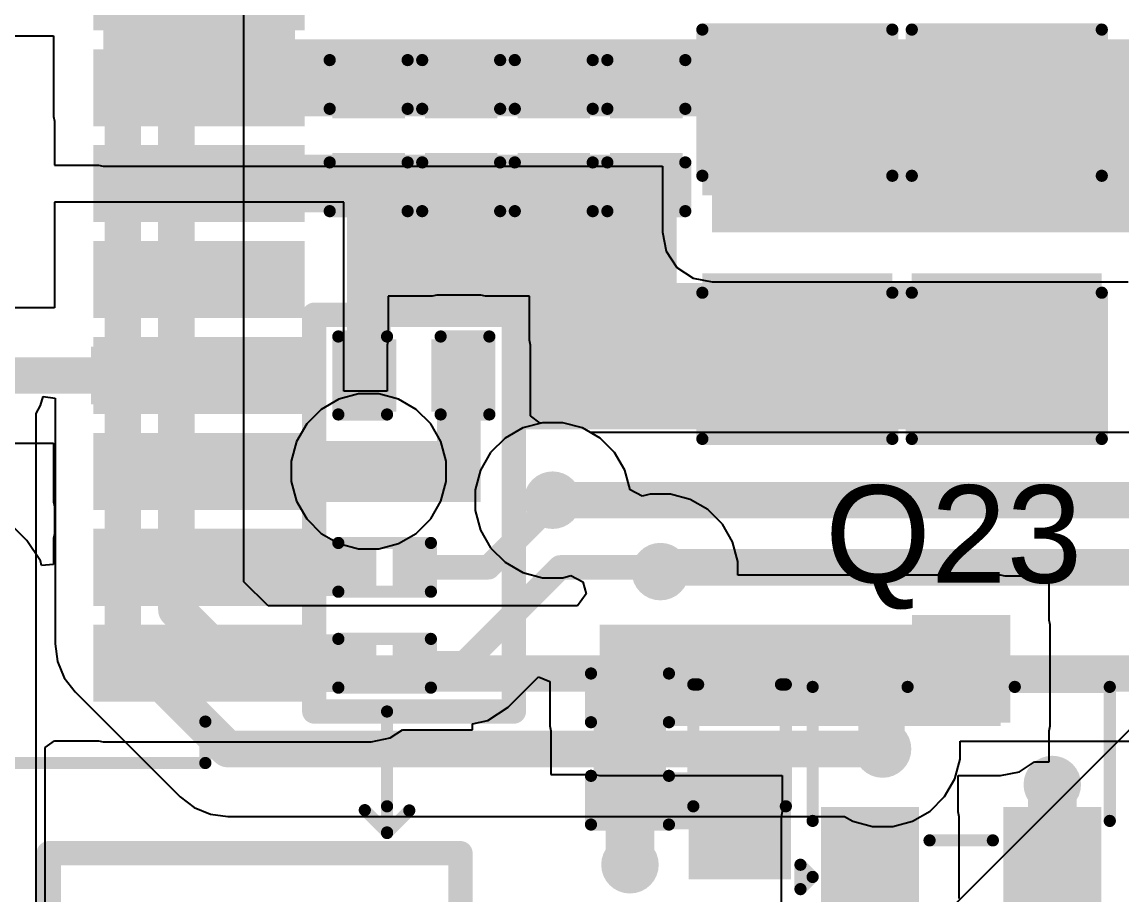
# Model space of a CAD drawing. Header units: millimetres. Extents: x 0 to 214, y 0 to 214.
# Drawn here: x 2.816 to 3.2676, y 3.3199 to 3.6781 of the extents above; entities that cross this region are included whole.
import ezdxf

# ---------------------------------------------------------------- set-up
doc = ezdxf.new("R2010")
doc.units = ezdxf.units.MM
doc.header["$MEASUREMENT"] = 0
for name, color, linetype in [('BottomLayer', 5, 'Continuous'), ('BottomSolder', 6, 'Continuous'), ('TopLayer', 1, 'Continuous'), ('TopOverlay', 2, 'Continuous'), ('TopPaste', 8, 'Continuous'), ('TopSolder', 216, 'Continuous'), ('ViaHoleLayer', 16, 'Continuous')]:
    doc.layers.add(name, color=color, linetype=linetype)
doc.styles.add('Arial', font='', dxfattribs={"height": 0.2})
doc.styles.get('Arial').set_extended_font_data('Arial')

# ---------------------------------------------------------------- blocks, each defined once
blk = doc.blocks.new('C___1206_22')
at = {"layer": 'TopLayer'}
for points in [[(-0.08, 0.035), (-0.02, 0.035), (-0.02, -0.035), (-0.08, -0.035)], [(0.02, 0.035), (0.08, 0.035), (0.08, -0.035), (0.02, -0.035)]]:
    blk.add_hatch(color=1, dxfattribs=at).paths.add_polyline_path(points)
at = {"layer": 'TopPaste'}
for points in [[(-0.08, 0.035), (-0.02, 0.035), (-0.02, -0.035), (-0.08, -0.035)], [(0.02, 0.035), (0.08, 0.035), (0.08, -0.035), (0.02, -0.035)]]:
    blk.add_hatch(color=8, dxfattribs=at).paths.add_polyline_path(points)
at = {"layer": 'TopSolder'}
for points in [[(-0.084, 0.039), (-0.016, 0.039), (-0.016, -0.039), (-0.084, -0.039)], [(0.016, 0.039), (0.084, 0.039), (0.084, -0.039), (0.016, -0.039)]]:
    blk.add_hatch(color=216, dxfattribs=at).paths.add_polyline_path(points)
at = {"layer": 'TopOverlay', "const_width": 0.005}
for points in [[(-0.084, 0.039), (-0.084, -0.039)], [(-0.084, 0.039), (-0.024, 0.039)], [(0.024, 0.039), (0.084, 0.039)], [(0.084, 0.039), (0.084, -0.039)], [(-0.084, -0.039), (-0.024, -0.039)], [(0.024, -0.039), (0.084, -0.039)]]:
    blk.add_lwpolyline(points, dxfattribs=at)
at = {"layer": 'TopOverlay', "const_width": 0.0025}
for points in [[(-0.08525, 0.039, 1), (-0.08275, 0.039, 1)], [(-0.08525, 0.039, 1), (-0.08275, 0.039, 1)], [(-0.02525, 0.039, 1), (-0.02275, 0.039, 1)], [(0.02275, 0.039, 1), (0.02525, 0.039, 1)], [(0.08275, 0.039, 1), (0.08525, 0.039, 1)], [(0.08275, 0.039, 1), (0.08525, 0.039, 1)], [(-0.08525, -0.039, 1), (-0.08275, -0.039, 1)], [(-0.08525, -0.039, 1), (-0.08275, -0.039, 1)], [(-0.02525, -0.039, 1), (-0.02275, -0.039, 1)], [(0.02275, -0.039, 1), (0.02525, -0.039, 1)], [(0.08275, -0.039, 1), (0.08525, -0.039, 1)], [(0.08275, -0.039, 1), (0.08525, -0.039, 1)]]:
    blk.add_lwpolyline(points, format="xyb", close=True, dxfattribs=at)
blk = doc.blocks.new('C___1206_23')
at = {"layer": 'TopLayer'}
for points in [[(-0.08, 0.035), (-0.02, 0.035), (-0.02, -0.035), (-0.08, -0.035)], [(0.02, 0.035), (0.08, 0.035), (0.08, -0.035), (0.02, -0.035)]]:
    blk.add_hatch(color=1, dxfattribs=at).paths.add_polyline_path(points)
at = {"layer": 'TopPaste'}
for points in [[(-0.08, 0.035), (-0.02, 0.035), (-0.02, -0.035), (-0.08, -0.035)], [(0.02, 0.035), (0.08, 0.035), (0.08, -0.035), (0.02, -0.035)]]:
    blk.add_hatch(color=8, dxfattribs=at).paths.add_polyline_path(points)
at = {"layer": 'TopSolder'}
for points in [[(-0.084, 0.039), (-0.016, 0.039), (-0.016, -0.039), (-0.084, -0.039)], [(0.016, 0.039), (0.084, 0.039), (0.084, -0.039), (0.016, -0.039)]]:
    blk.add_hatch(color=216, dxfattribs=at).paths.add_polyline_path(points)
at = {"layer": 'TopOverlay', "const_width": 0.005}
for points in [[(-0.084, 0.039), (-0.084, -0.039)], [(-0.084, 0.039), (-0.024, 0.039)], [(0.024, 0.039), (0.084, 0.039)], [(0.084, 0.039), (0.084, -0.039)], [(-0.084, -0.039), (-0.024, -0.039)], [(0.024, -0.039), (0.084, -0.039)]]:
    blk.add_lwpolyline(points, dxfattribs=at)
at = {"layer": 'TopOverlay', "const_width": 0.0025}
for points in [[(-0.08525, 0.039, 1), (-0.08275, 0.039, 1)], [(-0.08525, 0.039, 1), (-0.08275, 0.039, 1)], [(-0.02525, 0.039, 1), (-0.02275, 0.039, 1)], [(0.02275, 0.039, 1), (0.02525, 0.039, 1)], [(0.08275, 0.039, 1), (0.08525, 0.039, 1)], [(0.08275, 0.039, 1), (0.08525, 0.039, 1)], [(-0.08525, -0.039, 1), (-0.08275, -0.039, 1)], [(-0.08525, -0.039, 1), (-0.08275, -0.039, 1)], [(-0.02525, -0.039, 1), (-0.02275, -0.039, 1)], [(0.02275, -0.039, 1), (0.02525, -0.039, 1)], [(0.08275, -0.039, 1), (0.08525, -0.039, 1)], [(0.08275, -0.039, 1), (0.08525, -0.039, 1)]]:
    blk.add_lwpolyline(points, format="xyb", close=True, dxfattribs=at)
blk = doc.blocks.new('A7672E__FASE__32')
at = {"layer": 'TopLayer'}
for points in [[(0.20866, 0.43307), (0.18504, 0.43307), (0.18504, 0.51181), (0.20866, 0.51181)], [(0.24803, 0.43307), (0.22441, 0.43307), (0.22441, 0.51181), (0.24803, 0.51181)], [(0.2874, 0.43307), (0.26378, 0.43307), (0.26378, 0.51181), (0.2874, 0.51181)], [(0.32677, 0.43307), (0.30315, 0.43307), (0.30315, 0.51181), (0.32677, 0.51181)], [(0.36614, 0.43307), (0.34252, 0.43307), (0.34252, 0.51181), (0.36614, 0.51181)], [(0.40551, 0.43307), (0.38189, 0.43307), (0.38189, 0.51181), (0.40551, 0.51181)], [(0.44488, 0.43307), (0.42126, 0.43307), (0.42126, 0.51181), (0.44488, 0.51181)]]:
    blk.add_hatch(color=1, dxfattribs=at).paths.add_polyline_path(points)
at = {"layer": 'TopPaste'}
for points in [[(0.20866, 0.43307), (0.18504, 0.43307), (0.18504, 0.51181), (0.20866, 0.51181)], [(0.24803, 0.43307), (0.22441, 0.43307), (0.22441, 0.51181), (0.24803, 0.51181)], [(0.2874, 0.43307), (0.26378, 0.43307), (0.26378, 0.51181), (0.2874, 0.51181)], [(0.32677, 0.43307), (0.30315, 0.43307), (0.30315, 0.51181), (0.32677, 0.51181)], [(0.36614, 0.43307), (0.34252, 0.43307), (0.34252, 0.51181), (0.36614, 0.51181)], [(0.40551, 0.43307), (0.38189, 0.43307), (0.38189, 0.51181), (0.40551, 0.51181)], [(0.44488, 0.43307), (0.42126, 0.43307), (0.42126, 0.51181), (0.44488, 0.51181)]]:
    blk.add_hatch(color=8, dxfattribs=at).paths.add_polyline_path(points)
at = {"layer": 'TopSolder'}
for points in [[(0.17329, 0.42907), (0.14167, 0.42907), (0.14167, 0.51581), (0.17329, 0.51581)], [(0.21266, 0.42907), (0.18104, 0.42907), (0.18104, 0.51581), (0.21266, 0.51581)], [(0.25203, 0.42907), (0.22041, 0.42907), (0.22041, 0.51581), (0.25203, 0.51581)], [(0.2914, 0.42907), (0.25978, 0.42907), (0.25978, 0.51581), (0.2914, 0.51581)], [(0.33077, 0.42907), (0.29915, 0.42907), (0.29915, 0.51581), (0.33077, 0.51581)], [(0.37014, 0.42907), (0.33852, 0.42907), (0.33852, 0.51581), (0.37014, 0.51581)], [(0.40951, 0.42907), (0.37789, 0.42907), (0.37789, 0.51581), (0.40951, 0.51581)], [(0.44888, 0.42907), (0.41726, 0.42907), (0.41726, 0.51581), (0.44888, 0.51581)]]:
    blk.add_hatch(color=216, dxfattribs=at).paths.add_polyline_path(points)
at = {"layer": 'TopOverlay', "const_width": 0.005}
for points in [[(0.474, 0.475), (0.457, 0.475)], [(0.474, 0.337), (0.474, 0.475)]]:
    blk.add_lwpolyline(points, dxfattribs=at)
at = {"layer": 'TopOverlay', "const_width": 0.0025}
for points in [[(0.45575, 0.475, 1), (0.45825, 0.475, 1)], [(0.47275, 0.475, 1), (0.47525, 0.475, 1)], [(0.47275, 0.475, 1), (0.47525, 0.475, 1)]]:
    blk.add_lwpolyline(points, format="xyb", close=True, dxfattribs=at)
blk = doc.blocks.new('SOT_23_44')
at = {"layer": 'TopLayer'}
for points in [[(-0.01614, 0.05748), (0.01614, 0.05748), (0.01614, 0.02126), (-0.01614, 0.02126)], [(-0.05354, -0.02126), (-0.02126, -0.02126), (-0.02126, -0.05748), (-0.05354, -0.05748)], [(0.02126, -0.02126), (0.05354, -0.02126), (0.05354, -0.05748), (0.02126, -0.05748)]]:
    blk.add_hatch(color=1, dxfattribs=at).paths.add_polyline_path(points)
at = {"layer": 'TopPaste'}
for points in [[(-0.01614, 0.05748), (0.01614, 0.05748), (0.01614, 0.02126), (-0.01614, 0.02126)], [(-0.05354, -0.02126), (-0.02126, -0.02126), (-0.02126, -0.05748), (-0.05354, -0.05748)], [(0.02126, -0.02126), (0.05354, -0.02126), (0.05354, -0.05748), (0.02126, -0.05748)]]:
    blk.add_hatch(color=8, dxfattribs=at).paths.add_polyline_path(points)
at = {"layer": 'TopSolder'}
for points in [[(-0.02014, 0.06148), (0.02014, 0.06148), (0.02014, 0.01726), (-0.02014, 0.01726)], [(-0.05754, -0.01726), (-0.01726, -0.01726), (-0.01726, -0.06148), (-0.05754, -0.06148)], [(0.01726, -0.01726), (0.05754, -0.01726), (0.05754, -0.06148), (0.01726, -0.06148)]]:
    blk.add_hatch(color=216, dxfattribs=at).paths.add_polyline_path(points)
at = {"layer": 'TopOverlay', "const_width": 0.005}
for points in [[(-0.061, -0.023), (-0.061, 0.032)], [(-0.061, 0.032), (-0.022, 0.032)], [(0.022, 0.032), (0.061, 0.032)], [(0.061, -0.023), (0.061, 0.032)], [(-0.013, -0.031), (0.013, -0.031)], [(-0.066, -0.041), (-0.061, -0.046)], [(-0.066, -0.051), (-0.066, -0.041)], [(-0.066, -0.051), (-0.061, -0.046)]]:
    blk.add_lwpolyline(points, dxfattribs=at)
at = {"layer": 'TopOverlay', "const_width": 0.0025}
for points in [[(-0.06225, 0.032, 1), (-0.05975, 0.032, 1)], [(-0.06225, 0.032, 1), (-0.05975, 0.032, 1)], [(-0.02325, 0.032, 1), (-0.02075, 0.032, 1)], [(0.02075, 0.032, 1), (0.02325, 0.032, 1)], [(0.05975, 0.032, 1), (0.06225, 0.032, 1)], [(0.05975, 0.032, 1), (0.06225, 0.032, 1)], [(-0.06225, -0.023, 1), (-0.05975, -0.023, 1)], [(0.05975, -0.023, 1), (0.06225, -0.023, 1)], [(-0.01425, -0.031, 1), (-0.01175, -0.031, 1)], [(0.01175, -0.031, 1), (0.01425, -0.031, 1)], [(-0.06725, -0.041, 1), (-0.06475, -0.041, 1)], [(-0.06725, -0.041, 1), (-0.06475, -0.041, 1)], [(-0.06225, -0.046, 1), (-0.05975, -0.046, 1)], [(-0.06225, -0.046, 1), (-0.05975, -0.046, 1)], [(-0.06725, -0.051, 1), (-0.06475, -0.051, 1)], [(-0.06725, -0.051, 1), (-0.06475, -0.051, 1)]]:
    blk.add_lwpolyline(points, format="xyb", close=True, dxfattribs=at)
blk = doc.blocks.new('C___0402_62')
at = {"layer": 'TopLayer'}
for points in [[(-0.0275, -0.0125), (-0.0275, 0.0125), (-0.0095, 0.0125), (-0.0095, -0.0125)], [(0.0095, -0.0125), (0.0095, 0.0125), (0.0275, 0.0125), (0.0275, -0.0125)]]:
    blk.add_hatch(color=1, dxfattribs=at).paths.add_polyline_path(points)
at = {"layer": 'TopPaste'}
for points in [[(-0.0275, -0.0125), (-0.0275, 0.0125), (-0.0095, 0.0125), (-0.0095, -0.0125)], [(0.0095, -0.0125), (0.0095, 0.0125), (0.0275, 0.0125), (0.0275, -0.0125)]]:
    blk.add_hatch(color=8, dxfattribs=at).paths.add_polyline_path(points)
at = {"layer": 'TopSolder'}
for points in [[(-0.02986, -0.01486), (-0.02986, 0.01486), (-0.00714, 0.01486), (-0.00714, -0.01486)], [(0.00714, -0.01486), (0.00714, 0.01486), (0.02986, 0.01486), (0.02986, -0.01486)]]:
    blk.add_hatch(color=216, dxfattribs=at).paths.add_polyline_path(points)
at = {"layer": 'TopOverlay', "const_width": 0.005}
for points in [[(-0.031, 0.016), (-0.031, -0.016)], [(-0.031, 0.016), (-0.011, 0.016)], [(0.011, 0.016), (0.031, 0.016)], [(0.031, 0.016), (0.031, -0.016)], [(-0.031, -0.016), (-0.011, -0.016)], [(0.011, -0.016), (0.031, -0.016)]]:
    blk.add_lwpolyline(points, dxfattribs=at)
at = {"layer": 'TopOverlay', "const_width": 0.0025}
for points in [[(-0.03225, 0.016, 1), (-0.02975, 0.016, 1)], [(-0.03225, 0.016, 1), (-0.02975, 0.016, 1)], [(-0.01225, 0.016, 1), (-0.00975, 0.016, 1)], [(0.00975, 0.016, 1), (0.01225, 0.016, 1)], [(0.02975, 0.016, 1), (0.03225, 0.016, 1)], [(0.02975, 0.016, 1), (0.03225, 0.016, 1)], [(-0.03225, -0.016, 1), (-0.02975, -0.016, 1)], [(-0.03225, -0.016, 1), (-0.02975, -0.016, 1)], [(-0.01225, -0.016, 1), (-0.00975, -0.016, 1)], [(0.00975, -0.016, 1), (0.01225, -0.016, 1)], [(0.02975, -0.016, 1), (0.03225, -0.016, 1)], [(0.02975, -0.016, 1), (0.03225, -0.016, 1)]]:
    blk.add_lwpolyline(points, format="xyb", close=True, dxfattribs=at)
blk = doc.blocks.new('C___0402_63')
at = {"layer": 'TopLayer'}
for points in [[(-0.0275, -0.0125), (-0.0275, 0.0125), (-0.0095, 0.0125), (-0.0095, -0.0125)], [(0.0095, -0.0125), (0.0095, 0.0125), (0.0275, 0.0125), (0.0275, -0.0125)]]:
    blk.add_hatch(color=1, dxfattribs=at).paths.add_polyline_path(points)
at = {"layer": 'TopPaste'}
for points in [[(-0.0275, -0.0125), (-0.0275, 0.0125), (-0.0095, 0.0125), (-0.0095, -0.0125)], [(0.0095, -0.0125), (0.0095, 0.0125), (0.0275, 0.0125), (0.0275, -0.0125)]]:
    blk.add_hatch(color=8, dxfattribs=at).paths.add_polyline_path(points)
at = {"layer": 'TopSolder'}
for points in [[(-0.02986, -0.01486), (-0.02986, 0.01486), (-0.00714, 0.01486), (-0.00714, -0.01486)], [(0.00714, -0.01486), (0.00714, 0.01486), (0.02986, 0.01486), (0.02986, -0.01486)]]:
    blk.add_hatch(color=216, dxfattribs=at).paths.add_polyline_path(points)
at = {"layer": 'TopOverlay', "const_width": 0.005}
for points in [[(-0.031, 0.016), (-0.031, -0.016)], [(-0.031, 0.016), (-0.011, 0.016)], [(0.011, 0.016), (0.031, 0.016)], [(0.031, 0.016), (0.031, -0.016)], [(-0.031, -0.016), (-0.011, -0.016)], [(0.011, -0.016), (0.031, -0.016)]]:
    blk.add_lwpolyline(points, dxfattribs=at)
at = {"layer": 'TopOverlay', "const_width": 0.0025}
for points in [[(-0.03225, 0.016, 1), (-0.02975, 0.016, 1)], [(-0.03225, 0.016, 1), (-0.02975, 0.016, 1)], [(-0.01225, 0.016, 1), (-0.00975, 0.016, 1)], [(0.00975, 0.016, 1), (0.01225, 0.016, 1)], [(0.02975, 0.016, 1), (0.03225, 0.016, 1)], [(0.02975, 0.016, 1), (0.03225, 0.016, 1)], [(-0.03225, -0.016, 1), (-0.02975, -0.016, 1)], [(-0.03225, -0.016, 1), (-0.02975, -0.016, 1)], [(-0.01225, -0.016, 1), (-0.00975, -0.016, 1)], [(0.00975, -0.016, 1), (0.01225, -0.016, 1)], [(0.02975, -0.016, 1), (0.03225, -0.016, 1)], [(0.02975, -0.016, 1), (0.03225, -0.016, 1)]]:
    blk.add_lwpolyline(points, format="xyb", close=True, dxfattribs=at)
blk = doc.blocks.new('C___0402_64')
at = {"layer": 'TopLayer'}
for points in [[(-0.0275, -0.0125), (-0.0275, 0.0125), (-0.0095, 0.0125), (-0.0095, -0.0125)], [(0.0095, -0.0125), (0.0095, 0.0125), (0.0275, 0.0125), (0.0275, -0.0125)]]:
    blk.add_hatch(color=1, dxfattribs=at).paths.add_polyline_path(points)
at = {"layer": 'TopPaste'}
for points in [[(-0.0275, -0.0125), (-0.0275, 0.0125), (-0.0095, 0.0125), (-0.0095, -0.0125)], [(0.0095, -0.0125), (0.0095, 0.0125), (0.0275, 0.0125), (0.0275, -0.0125)]]:
    blk.add_hatch(color=8, dxfattribs=at).paths.add_polyline_path(points)
at = {"layer": 'TopSolder'}
for points in [[(-0.02986, -0.01486), (-0.02986, 0.01486), (-0.00714, 0.01486), (-0.00714, -0.01486)], [(0.00714, -0.01486), (0.00714, 0.01486), (0.02986, 0.01486), (0.02986, -0.01486)]]:
    blk.add_hatch(color=216, dxfattribs=at).paths.add_polyline_path(points)
at = {"layer": 'TopOverlay', "const_width": 0.005}
for points in [[(-0.031, 0.016), (-0.031, -0.016)], [(-0.031, 0.016), (-0.011, 0.016)], [(0.011, 0.016), (0.031, 0.016)], [(0.031, 0.016), (0.031, -0.016)], [(-0.031, -0.016), (-0.011, -0.016)], [(0.011, -0.016), (0.031, -0.016)]]:
    blk.add_lwpolyline(points, dxfattribs=at)
at = {"layer": 'TopOverlay', "const_width": 0.0025}
for points in [[(-0.03225, 0.016, 1), (-0.02975, 0.016, 1)], [(-0.03225, 0.016, 1), (-0.02975, 0.016, 1)], [(-0.01225, 0.016, 1), (-0.00975, 0.016, 1)], [(0.00975, 0.016, 1), (0.01225, 0.016, 1)], [(0.02975, 0.016, 1), (0.03225, 0.016, 1)], [(0.02975, 0.016, 1), (0.03225, 0.016, 1)], [(-0.03225, -0.016, 1), (-0.02975, -0.016, 1)], [(-0.03225, -0.016, 1), (-0.02975, -0.016, 1)], [(-0.01225, -0.016, 1), (-0.00975, -0.016, 1)], [(0.00975, -0.016, 1), (0.01225, -0.016, 1)], [(0.02975, -0.016, 1), (0.03225, -0.016, 1)], [(0.02975, -0.016, 1), (0.03225, -0.016, 1)]]:
    blk.add_lwpolyline(points, format="xyb", close=True, dxfattribs=at)
blk = doc.blocks.new('R___0201_136')
at = {"layer": 'TopLayer'}
for points in [[(-0.01614, 0.00728), (-0.00551, 0.00728), (-0.00551, -0.00728), (-0.01614, -0.00728)], [(0.00551, 0.00728), (0.01614, 0.00728), (0.01614, -0.00728), (0.00551, -0.00728)]]:
    blk.add_hatch(color=1, dxfattribs=at).paths.add_polyline_path(points)
at = {"layer": 'TopPaste'}
for points in [[(-0.01614, 0.00728), (-0.00551, 0.00728), (-0.00551, -0.00728), (-0.01614, -0.00728)], [(0.00551, 0.00728), (0.01614, 0.00728), (0.01614, -0.00728), (0.00551, -0.00728)]]:
    blk.add_hatch(color=8, dxfattribs=at).paths.add_polyline_path(points)
at = {"layer": 'TopSolder'}
for points in [[(-0.01831, 0.00945), (-0.00335, 0.00945), (-0.00335, -0.00945), (-0.01831, -0.00945)], [(0.00335, 0.00945), (0.01831, 0.00945), (0.01831, -0.00945), (0.00335, -0.00945)]]:
    blk.add_hatch(color=216, dxfattribs=at).paths.add_polyline_path(points)
at = {"layer": 'TopOverlay', "const_width": 0.005}
for points in [[(-0.019, 0.01), (0.019, 0.01)], [(-0.019, -0.01), (-0.019, 0.01)], [(0.019, -0.01), (0.019, 0.01)], [(-0.019, -0.01), (0.019, -0.01)]]:
    blk.add_lwpolyline(points, dxfattribs=at)
at = {"layer": 'TopOverlay', "const_width": 0.0025}
for points in [[(-0.02025, 0.01, 1), (-0.01775, 0.01, 1)], [(-0.02025, 0.01, 1), (-0.01775, 0.01, 1)], [(0.01775, 0.01, 1), (0.02025, 0.01, 1)], [(0.01775, 0.01, 1), (0.02025, 0.01, 1)], [(-0.02025, -0.01, 1), (-0.01775, -0.01, 1)], [(-0.02025, -0.01, 1), (-0.01775, -0.01, 1)], [(0.01775, -0.01, 1), (0.02025, -0.01, 1)], [(0.01775, -0.01, 1), (0.02025, -0.01, 1)]]:
    blk.add_lwpolyline(points, format="xyb", close=True, dxfattribs=at)
blk = doc.blocks.new('R___0201_140')
at = {"layer": 'TopLayer'}
for points in [[(-0.01614, 0.00728), (-0.00551, 0.00728), (-0.00551, -0.00728), (-0.01614, -0.00728)], [(0.00551, 0.00728), (0.01614, 0.00728), (0.01614, -0.00728), (0.00551, -0.00728)]]:
    blk.add_hatch(color=1, dxfattribs=at).paths.add_polyline_path(points)
at = {"layer": 'TopPaste'}
for points in [[(-0.01614, 0.00728), (-0.00551, 0.00728), (-0.00551, -0.00728), (-0.01614, -0.00728)], [(0.00551, 0.00728), (0.01614, 0.00728), (0.01614, -0.00728), (0.00551, -0.00728)]]:
    blk.add_hatch(color=8, dxfattribs=at).paths.add_polyline_path(points)
at = {"layer": 'TopSolder'}
for points in [[(-0.01831, 0.00945), (-0.00335, 0.00945), (-0.00335, -0.00945), (-0.01831, -0.00945)], [(0.00335, 0.00945), (0.01831, 0.00945), (0.01831, -0.00945), (0.00335, -0.00945)]]:
    blk.add_hatch(color=216, dxfattribs=at).paths.add_polyline_path(points)
at = {"layer": 'TopOverlay', "const_width": 0.005}
for points in [[(-0.019, 0.01), (0.019, 0.01)], [(-0.019, -0.01), (-0.019, 0.01)], [(0.019, -0.01), (0.019, 0.01)], [(-0.019, -0.01), (0.019, -0.01)]]:
    blk.add_lwpolyline(points, dxfattribs=at)
at = {"layer": 'TopOverlay', "const_width": 0.0025}
for points in [[(-0.02025, 0.01, 1), (-0.01775, 0.01, 1)], [(-0.02025, 0.01, 1), (-0.01775, 0.01, 1)], [(0.01775, 0.01, 1), (0.02025, 0.01, 1)], [(0.01775, 0.01, 1), (0.02025, 0.01, 1)], [(-0.02025, -0.01, 1), (-0.01775, -0.01, 1)], [(-0.02025, -0.01, 1), (-0.01775, -0.01, 1)], [(0.01775, -0.01, 1), (0.02025, -0.01, 1)], [(0.01775, -0.01, 1), (0.02025, -0.01, 1)]]:
    blk.add_lwpolyline(points, format="xyb", close=True, dxfattribs=at)
blk = doc.blocks.new('SOD_523_169')
at = {"layer": 'TopLayer'}
for points in [[(-0.03543, 0.01378), (-0.01181, 0.01378), (-0.01181, -0.01378), (-0.03543, -0.01378)], [(0.01181, 0.01378), (0.03543, 0.01378), (0.03543, -0.01378), (0.01181, -0.01378)]]:
    blk.add_hatch(color=1, dxfattribs=at).paths.add_polyline_path(points)
at = {"layer": 'TopOverlay'}
for points in [[(0.02597, 0.01412), (0.05597, 0.01412), (0.05597, 0.02112), (0.02597, 0.02112)], [(0.03697, -0.01488), (0.05597, -0.01488), (0.05597, 0.01512), (0.03697, 0.01512)], [(0.02597, -0.02088), (0.05597, -0.02088), (0.05597, -0.01388), (0.02597, -0.01388)]]:
    blk.add_hatch(color=2, dxfattribs=at).paths.add_polyline_path(points)
at = {"layer": 'TopPaste'}
for points in [[(-0.03543, 0.01378), (-0.01181, 0.01378), (-0.01181, -0.01378), (-0.03543, -0.01378)], [(0.01181, 0.01378), (0.03543, 0.01378), (0.03543, -0.01378), (0.01181, -0.01378)]]:
    blk.add_hatch(color=8, dxfattribs=at).paths.add_polyline_path(points)
at = {"layer": 'TopSolder'}
for points in [[(-0.03943, 0.01778), (-0.00781, 0.01778), (-0.00781, -0.01778), (-0.03943, -0.01778)], [(0.00781, 0.01778), (0.03943, 0.01778), (0.03943, -0.01778), (0.00781, -0.01778)]]:
    blk.add_hatch(color=216, dxfattribs=at).paths.add_polyline_path(points)
at = {"layer": 'TopOverlay', "const_width": 0.005}
for points in [[(0.026, 0.019), (-0.024, 0.019)], [(-0.024, 0.017), (-0.024, 0.01897)], [(-0.024, -0.01897), (-0.024, -0.017)], [(0.026, -0.019), (-0.024, -0.019)]]:
    blk.add_lwpolyline(points, dxfattribs=at)
at = {"layer": 'TopOverlay', "const_width": 0.0025}
for points in [[(-0.02525, 0.019, 1), (-0.02275, 0.019, 1)], [(-0.02525, 0.01897, 1), (-0.02275, 0.01897, 1)], [(-0.02525, 0.017, 1), (-0.02275, 0.017, 1)], [(0.02475, 0.019, 1), (0.02725, 0.019, 1)], [(-0.02525, -0.017, 1), (-0.02275, -0.017, 1)], [(-0.02525, -0.01897, 1), (-0.02275, -0.01897, 1)], [(-0.02525, -0.019, 1), (-0.02275, -0.019, 1)], [(0.02475, -0.019, 1), (0.02725, -0.019, 1)]]:
    blk.add_lwpolyline(points, format="xyb", close=True, dxfattribs=at)
blk = doc.blocks.new('C___0402_178')
at = {"layer": 'TopLayer'}
for points in [[(-0.0275, -0.0125), (-0.0275, 0.0125), (-0.0095, 0.0125), (-0.0095, -0.0125)], [(0.0095, -0.0125), (0.0095, 0.0125), (0.0275, 0.0125), (0.0275, -0.0125)]]:
    blk.add_hatch(color=1, dxfattribs=at).paths.add_polyline_path(points)
at = {"layer": 'TopPaste'}
for points in [[(-0.0275, -0.0125), (-0.0275, 0.0125), (-0.0095, 0.0125), (-0.0095, -0.0125)], [(0.0095, -0.0125), (0.0095, 0.0125), (0.0275, 0.0125), (0.0275, -0.0125)]]:
    blk.add_hatch(color=8, dxfattribs=at).paths.add_polyline_path(points)
at = {"layer": 'TopSolder'}
for points in [[(-0.02986, -0.01486), (-0.02986, 0.01486), (-0.00714, 0.01486), (-0.00714, -0.01486)], [(0.00714, -0.01486), (0.00714, 0.01486), (0.02986, 0.01486), (0.02986, -0.01486)]]:
    blk.add_hatch(color=216, dxfattribs=at).paths.add_polyline_path(points)
at = {"layer": 'TopOverlay', "const_width": 0.005}
for points in [[(-0.031, 0.016), (-0.011, 0.016)], [(-0.031, 0.016), (-0.031, -0.016)], [(0.011, 0.016), (0.031, 0.016)], [(0.031, 0.016), (0.031, -0.016)], [(-0.031, -0.016), (-0.011, -0.016)], [(0.011, -0.016), (0.031, -0.016)]]:
    blk.add_lwpolyline(points, dxfattribs=at)
at = {"layer": 'TopOverlay', "const_width": 0.0025}
for points in [[(-0.03225, 0.016, 1), (-0.02975, 0.016, 1)], [(-0.03225, 0.016, 1), (-0.02975, 0.016, 1)], [(-0.01225, 0.016, 1), (-0.00975, 0.016, 1)], [(0.00975, 0.016, 1), (0.01225, 0.016, 1)], [(0.02975, 0.016, 1), (0.03225, 0.016, 1)], [(0.02975, 0.016, 1), (0.03225, 0.016, 1)], [(-0.03225, -0.016, 1), (-0.02975, -0.016, 1)], [(-0.03225, -0.016, 1), (-0.02975, -0.016, 1)], [(-0.01225, -0.016, 1), (-0.00975, -0.016, 1)], [(0.00975, -0.016, 1), (0.01225, -0.016, 1)], [(0.02975, -0.016, 1), (0.03225, -0.016, 1)], [(0.02975, -0.016, 1), (0.03225, -0.016, 1)]]:
    blk.add_lwpolyline(points, format="xyb", close=True, dxfattribs=at)
blk = doc.blocks.new('C___0402_180')
at = {"layer": 'TopLayer'}
for points in [[(-0.0275, -0.0125), (-0.0275, 0.0125), (-0.0095, 0.0125), (-0.0095, -0.0125)], [(0.0095, -0.0125), (0.0095, 0.0125), (0.0275, 0.0125), (0.0275, -0.0125)]]:
    blk.add_hatch(color=1, dxfattribs=at).paths.add_polyline_path(points)
at = {"layer": 'TopPaste'}
for points in [[(-0.0275, -0.0125), (-0.0275, 0.0125), (-0.0095, 0.0125), (-0.0095, -0.0125)], [(0.0095, -0.0125), (0.0095, 0.0125), (0.0275, 0.0125), (0.0275, -0.0125)]]:
    blk.add_hatch(color=8, dxfattribs=at).paths.add_polyline_path(points)
at = {"layer": 'TopSolder'}
for points in [[(-0.02986, -0.01486), (-0.02986, 0.01486), (-0.00714, 0.01486), (-0.00714, -0.01486)], [(0.00714, -0.01486), (0.00714, 0.01486), (0.02986, 0.01486), (0.02986, -0.01486)]]:
    blk.add_hatch(color=216, dxfattribs=at).paths.add_polyline_path(points)
at = {"layer": 'TopOverlay', "const_width": 0.005}
for points in [[(-0.031, 0.016), (-0.031, -0.016)], [(-0.011, 0.016), (-0.031, 0.016)], [(0.031, 0.016), (0.011, 0.016)], [(0.031, 0.016), (0.031, -0.016)], [(-0.011, -0.016), (-0.031, -0.016)], [(0.031, -0.016), (0.011, -0.016)]]:
    blk.add_lwpolyline(points, dxfattribs=at)
at = {"layer": 'TopOverlay', "const_width": 0.0025}
for points in [[(-0.03225, 0.016, 1), (-0.02975, 0.016, 1)], [(-0.03225, 0.016, 1), (-0.02975, 0.016, 1)], [(-0.01225, 0.016, 1), (-0.00975, 0.016, 1)], [(0.00975, 0.016, 1), (0.01225, 0.016, 1)], [(0.02975, 0.016, 1), (0.03225, 0.016, 1)], [(0.02975, 0.016, 1), (0.03225, 0.016, 1)], [(-0.03225, -0.016, 1), (-0.02975, -0.016, 1)], [(-0.03225, -0.016, 1), (-0.02975, -0.016, 1)], [(-0.01225, -0.016, 1), (-0.00975, -0.016, 1)], [(0.00975, -0.016, 1), (0.01225, -0.016, 1)], [(0.02975, -0.016, 1), (0.03225, -0.016, 1)], [(0.02975, -0.016, 1), (0.03225, -0.016, 1)]]:
    blk.add_lwpolyline(points, format="xyb", close=True, dxfattribs=at)
blk = doc.blocks.new('C___0402_181')
at = {"layer": 'TopLayer'}
for points in [[(-0.0275, -0.0125), (-0.0275, 0.0125), (-0.0095, 0.0125), (-0.0095, -0.0125)], [(0.0095, -0.0125), (0.0095, 0.0125), (0.0275, 0.0125), (0.0275, -0.0125)]]:
    blk.add_hatch(color=1, dxfattribs=at).paths.add_polyline_path(points)
at = {"layer": 'TopPaste'}
for points in [[(-0.0275, -0.0125), (-0.0275, 0.0125), (-0.0095, 0.0125), (-0.0095, -0.0125)], [(0.0095, -0.0125), (0.0095, 0.0125), (0.0275, 0.0125), (0.0275, -0.0125)]]:
    blk.add_hatch(color=8, dxfattribs=at).paths.add_polyline_path(points)
at = {"layer": 'TopSolder'}
for points in [[(-0.02986, -0.01486), (-0.02986, 0.01486), (-0.00714, 0.01486), (-0.00714, -0.01486)], [(0.00714, -0.01486), (0.00714, 0.01486), (0.02986, 0.01486), (0.02986, -0.01486)]]:
    blk.add_hatch(color=216, dxfattribs=at).paths.add_polyline_path(points)
at = {"layer": 'TopOverlay', "const_width": 0.005}
for points in [[(-0.031, 0.016), (-0.031, -0.016)], [(-0.031, 0.016), (-0.011, 0.016)], [(0.011, 0.016), (0.031, 0.016)], [(0.031, 0.016), (0.031, -0.016)], [(-0.031, -0.016), (-0.011, -0.016)], [(0.011, -0.016), (0.031, -0.016)]]:
    blk.add_lwpolyline(points, dxfattribs=at)
at = {"layer": 'TopOverlay', "const_width": 0.0025}
for points in [[(-0.03225, 0.016, 1), (-0.02975, 0.016, 1)], [(-0.03225, 0.016, 1), (-0.02975, 0.016, 1)], [(-0.01225, 0.016, 1), (-0.00975, 0.016, 1)], [(0.00975, 0.016, 1), (0.01225, 0.016, 1)], [(0.02975, 0.016, 1), (0.03225, 0.016, 1)], [(0.02975, 0.016, 1), (0.03225, 0.016, 1)], [(-0.03225, -0.016, 1), (-0.02975, -0.016, 1)], [(-0.03225, -0.016, 1), (-0.02975, -0.016, 1)], [(-0.01225, -0.016, 1), (-0.00975, -0.016, 1)], [(0.00975, -0.016, 1), (0.01225, -0.016, 1)], [(0.02975, -0.016, 1), (0.03225, -0.016, 1)], [(0.02975, -0.016, 1), (0.03225, -0.016, 1)]]:
    blk.add_lwpolyline(points, format="xyb", close=True, dxfattribs=at)

msp = doc.modelspace()

# ---------------------------------------------------------------- hatches: boundary and pattern name
at = {"layer": 'BottomLayer'}
h = msp.add_hatch(color=5, dxfattribs=at)
edge = h.paths.add_edge_path()
edge.add_arc((2.97031, 3.59025), 0.01181, 0, 360)
h = msp.add_hatch(color=5, dxfattribs=at)
edge = h.paths.add_edge_path()
edge.add_arc((2.9968, 3.59025), 0.01181, 0, 360)
h = msp.add_hatch(color=5, dxfattribs=at)
edge = h.paths.add_edge_path()
edge.add_arc((3.0228, 3.59025), 0.01181, 0, 360)
h = msp.add_hatch(color=5, dxfattribs=at)
edge = h.paths.add_edge_path()
edge.add_arc((2.97031, 3.56963), 0.01181, 0, 360)
h = msp.add_hatch(color=5, dxfattribs=at)
edge = h.paths.add_edge_path()
edge.add_arc((2.9968, 3.56963), 0.01181, 0, 360)
h = msp.add_hatch(color=5, dxfattribs=at)
edge = h.paths.add_edge_path()
edge.add_arc((3.0228, 3.56963), 0.01181, 0, 360)
h = msp.add_hatch(color=5, dxfattribs=at)
edge = h.paths.add_edge_path()
edge.add_arc((2.95832, 3.4937), 0.01181, 0, 360)
h = msp.add_hatch(color=5, dxfattribs=at)
edge = h.paths.add_edge_path()
edge.add_arc((3.03384, 3.48189), 0.01181, 0, 360)
h = msp.add_hatch(color=5, dxfattribs=at)
edge = h.paths.add_edge_path()
edge.add_arc((3.0781, 3.45258), 0.01181, 0, 360)
h = msp.add_hatch(color=5, dxfattribs=at)
edge = h.paths.add_edge_path()
edge.add_arc((3.16932, 3.37976), 0.01181, 0, 360)
h = msp.add_hatch(color=5, dxfattribs=at)
edge = h.paths.add_edge_path()
edge.add_arc((3.239, 3.3652), 0.01181, 0, 360)
h = msp.add_hatch(color=5, dxfattribs=at)
edge = h.paths.add_edge_path()
edge.add_arc((3.0656, 3.33227), 0.01181, 0, 360)
at = {"layer": 'TopLayer'}
for points in [[(2.84933, 3.63937), (2.92807, 3.63937), (2.92807, 3.74174), (2.84933, 3.74174)], [(2.84933, 3.63937), (3.30557, 3.63937), (3.30557, 3.67103), (2.84933, 3.67103)], [(3.09932, 3.59185), (3.33812, 3.59185), (3.33812, 3.67102), (3.09932, 3.67102)], [(2.84933, 3.6), (3.08482, 3.6), (3.08482, 3.62363), (2.84933, 3.62363)], [(3.0224, 3.51103), (3.08482, 3.51103), (3.08482, 3.62363), (3.0224, 3.62363)], [(2.94937, 3.52057), (2.96737, 3.52057), (2.96737, 3.61652), (2.94937, 3.61652)], [(2.94937, 3.5567), (3.03432, 3.5567), (3.03432, 3.60601), (2.94937, 3.60601)], [(3.0224, 3.51103), (3.25532, 3.51103), (3.25532, 3.57103), (3.0224, 3.57103)], [(2.98637, 3.4812), (3.00437, 3.4812), (3.00437, 3.54557), (2.98637, 3.54557)], [(2.84426, 3.54488), (2.84426, 3.52126), (2.8887, 3.52126), (2.8887, 3.54488)], [(2.84933, 3.4812), (3.00437, 3.4812), (3.00437, 3.5062), (2.84933, 3.5062)], [(2.84933, 3.44252), (2.95936, 3.44252), (2.95936, 3.46614), (2.84933, 3.46614)], [(3.0531, 3.38926), (3.21774, 3.38926), (3.21774, 3.43074), (3.0531, 3.43074)], [(2.84933, 3.40315), (2.95936, 3.40315), (2.95936, 3.42677), (2.84933, 3.42677)], [(3.1594, 3.37976), (3.17833, 3.37976), (3.17833, 3.42225), (3.1594, 3.42225)], [(3.0531, 3.34683), (3.12438, 3.34683), (3.12438, 3.37026), (3.0531, 3.37026)], [(3.14805, 3.27653), (3.18034, 3.27653), (3.18034, 3.352), (3.14805, 3.352)], [(3.22286, 3.27303), (3.25514, 3.27303), (3.25514, 3.352), (3.22286, 3.352)]]:
    msp.add_hatch(color=1, dxfattribs=at).paths.add_polyline_path(points)
h = msp.add_hatch(color=1, dxfattribs=at)
edge = h.paths.add_edge_path()
edge.add_arc((2.97031, 3.59025), 0.01181, 0, 360)
h = msp.add_hatch(color=1, dxfattribs=at)
edge = h.paths.add_edge_path()
edge.add_arc((2.9968, 3.59025), 0.01181, 0, 360)
h = msp.add_hatch(color=1, dxfattribs=at)
edge = h.paths.add_edge_path()
edge.add_arc((3.0228, 3.59025), 0.01181, 0, 360)
h = msp.add_hatch(color=1, dxfattribs=at)
edge = h.paths.add_edge_path()
edge.add_arc((2.97031, 3.56963), 0.01181, 0, 360)
h = msp.add_hatch(color=1, dxfattribs=at)
edge = h.paths.add_edge_path()
edge.add_arc((2.9968, 3.56963), 0.01181, 0, 360)
h = msp.add_hatch(color=1, dxfattribs=at)
edge = h.paths.add_edge_path()
edge.add_arc((3.0228, 3.56963), 0.01181, 0, 360)
h = msp.add_hatch(color=1, dxfattribs=at)
edge = h.paths.add_edge_path()
edge.add_arc((2.95832, 3.4937), 0.01181, 0, 360)
h = msp.add_hatch(color=1, dxfattribs=at)
edge = h.paths.add_edge_path()
edge.add_arc((3.03384, 3.48189), 0.01181, 0, 360)
h = msp.add_hatch(color=1, dxfattribs=at)
edge = h.paths.add_edge_path()
edge.add_arc((3.0781, 3.45258), 0.01181, 0, 360)
h = msp.add_hatch(color=1, dxfattribs=at)
edge = h.paths.add_edge_path()
edge.add_arc((3.16932, 3.37976), 0.01181, 0, 360)
h = msp.add_hatch(color=1, dxfattribs=at)
edge = h.paths.add_edge_path()
edge.add_arc((3.239, 3.3652), 0.01181, 0, 360)
h = msp.add_hatch(color=1, dxfattribs=at)
edge = h.paths.add_edge_path()
edge.add_arc((3.0656, 3.33227), 0.01181, 0, 360)
at = {"layer": 'ViaHoleLayer'}
h = msp.add_hatch(color=16, dxfattribs=at)
edge = h.paths.add_edge_path()
edge.add_arc((2.97031, 3.59025), 0.00591, 0, 360)
h = msp.add_hatch(color=16, dxfattribs=at)
edge = h.paths.add_edge_path()
edge.add_arc((2.9968, 3.59025), 0.00591, 0, 360)
h = msp.add_hatch(color=16, dxfattribs=at)
edge = h.paths.add_edge_path()
edge.add_arc((3.0228, 3.59025), 0.00591, 0, 360)
h = msp.add_hatch(color=16, dxfattribs=at)
edge = h.paths.add_edge_path()
edge.add_arc((2.97031, 3.56963), 0.00591, 0, 360)
h = msp.add_hatch(color=16, dxfattribs=at)
edge = h.paths.add_edge_path()
edge.add_arc((2.9968, 3.56963), 0.00591, 0, 360)
h = msp.add_hatch(color=16, dxfattribs=at)
edge = h.paths.add_edge_path()
edge.add_arc((3.0228, 3.56963), 0.00591, 0, 360)
h = msp.add_hatch(color=16, dxfattribs=at)
edge = h.paths.add_edge_path()
edge.add_arc((2.95832, 3.4937), 0.00591, 0, 360)
h = msp.add_hatch(color=16, dxfattribs=at)
edge = h.paths.add_edge_path()
edge.add_arc((3.03384, 3.48189), 0.00591, 0, 360)
h = msp.add_hatch(color=16, dxfattribs=at)
edge = h.paths.add_edge_path()
edge.add_arc((3.0781, 3.45258), 0.00591, 0, 360)
h = msp.add_hatch(color=16, dxfattribs=at)
edge = h.paths.add_edge_path()
edge.add_arc((3.16932, 3.37976), 0.00591, 0, 360)
h = msp.add_hatch(color=16, dxfattribs=at)
edge = h.paths.add_edge_path()
edge.add_arc((3.239, 3.3652), 0.00591, 0, 360)
h = msp.add_hatch(color=16, dxfattribs=at)
edge = h.paths.add_edge_path()
edge.add_arc((3.0656, 3.33227), 0.00591, 0, 360)

# ---------------------------------------------------------------- linework, layer by layer
at = {"layer": 'BottomLayer'}
for p, q in [((2.90711, 3.44843), (2.90711, 3.78395)), ((2.82364, 3.52072), (2.82464, 3.52444)), ((2.82464, 3.52444), (2.82964, 3.52378)), ((2.82964, 3.52378), (2.82964, 3.42288)), ((2.94604, 3.52335), (2.93879, 3.51916)), ((2.95413, 3.52551), (2.94604, 3.52335)), ((2.96251, 3.52551), (2.95413, 3.52551)), ((2.9706, 3.52335), (2.96251, 3.52551)), ((2.97785, 3.51916), (2.9706, 3.52335)), ((2.82174, 3.51742), (2.82364, 3.52072)), ((2.93879, 3.51916), (2.93287, 3.51324)), ((2.98378, 3.51324), (2.97785, 3.51916)), ((2.82174, 3.31306), (2.82174, 3.51742)), ((2.93287, 3.51324), (2.92868, 3.50598)), ((2.98796, 3.50598), (2.98378, 3.51324)), ((3.02156, 3.51154), (3.01431, 3.50735)), ((3.02965, 3.5137), (3.02156, 3.51154)), ((3.03803, 3.5137), (3.02965, 3.5137)), ((3.04612, 3.51154), (3.03803, 3.5137)), ((3.04942, 3.50963), (3.04612, 3.51154)), ((3.28087, 3.50963), (3.04942, 3.50963)), ((2.92868, 3.50598), (2.92651, 3.49789)), ((2.99013, 3.49789), (2.98796, 3.50598)), ((3.01431, 3.50735), (3.00838, 3.50143)), ((3.00838, 3.50143), (3.0042, 3.49417)), ((2.92651, 3.49789), (2.92651, 3.48952)), ((2.99013, 3.48952), (2.99013, 3.49789)), ((3.0042, 3.49417), (3.00203, 3.48608)), ((2.92651, 3.48952), (2.92868, 3.48143)), ((2.98796, 3.48143), (2.99013, 3.48952)), ((3.00203, 3.48608), (3.00203, 3.47771)), ((2.92868, 3.48143), (2.93287, 3.47417)), ((2.98378, 3.47417), (2.98796, 3.48143)), ((3.00203, 3.47771), (3.0042, 3.46961)), ((2.93287, 3.47417), (2.93879, 3.46825)), ((2.97785, 3.46825), (2.98378, 3.47417)), ((3.0042, 3.46961), (3.00838, 3.46236)), ((2.93879, 3.46825), (2.94604, 3.46406)), ((2.94604, 3.46406), (2.95413, 3.46189)), ((2.96251, 3.46189), (2.9706, 3.46406)), ((2.9706, 3.46406), (2.97785, 3.46825)), ((2.95413, 3.46189), (2.96251, 3.46189)), ((3.00838, 3.46236), (3.01431, 3.45644)), ((3.01431, 3.45644), (3.02156, 3.45225)), ((3.02156, 3.45225), (3.02965, 3.45008)), ((3.03803, 3.45008), (3.04129, 3.45096)), ((3.04129, 3.45096), (3.04629, 3.44839)), ((2.91703, 3.43852), (2.90711, 3.44843)), ((3.02965, 3.45008), (3.03803, 3.45008)), ((3.04629, 3.44839), (3.04759, 3.44352)), ((3.04759, 3.44352), (3.044, 3.43852)), ((3.044, 3.43852), (2.91703, 3.43852)), ((2.82964, 3.42288), (2.83058, 3.4157)), ((2.83058, 3.4157), (2.83336, 3.40901)), ((2.83336, 3.40901), (2.83776, 3.40327)), ((2.83776, 3.40327), (2.88088, 3.36015)), ((3.20113, 3.37557), (3.20113, 3.38304)), ((3.20113, 3.38304), (3.50195, 3.38304)), ((3.19896, 3.36748), (3.20113, 3.37557)), ((3.19478, 3.36023), (3.19896, 3.36748)), ((3.18885, 3.3543), (3.19478, 3.36023)), ((2.88088, 3.36015), (2.88663, 3.35574)), ((2.88663, 3.35574), (2.89332, 3.35297)), ((2.89332, 3.35297), (2.9005, 3.35202)), ((2.9005, 3.35202), (3.15374, 3.35202)), ((3.15374, 3.35202), (3.15704, 3.35012)), ((3.1816, 3.35012), (3.18885, 3.3543)), ((3.15704, 3.35012), (3.16513, 3.34795)), ((3.16513, 3.34795), (3.17351, 3.34795)), ((3.17351, 3.34795), (3.1816, 3.35012))]:
    msp.add_line(p, q, dxfattribs=at)
at = {"layer": 'BottomLayer', "const_width": 0.015}
for points in [[(2.87938, 3.43694), (2.87938, 4.34494)], [(2.85738, 3.42288), (2.85738, 4.108)], [(3.03384, 3.48189), (3.40122, 3.48189)], [(3.0781, 3.45258), (3.07975, 3.45423)], [(3.07975, 3.45423), (3.08584, 3.45423)], [(3.08584, 3.45423), (3.08595, 3.45433)], [(3.08595, 3.45433), (3.40529, 3.45433)], [(2.87938, 3.43694), (2.90554, 3.41078)], [(2.85738, 3.42288), (2.9005, 3.37976)], [(2.90554, 3.41078), (3.51753, 3.41078)], [(2.9005, 3.37976), (3.16932, 3.37976)]]:
    msp.add_lwpolyline(points, dxfattribs=at)
at = {"layer": 'BottomLayer', "const_width": 0.0075}
for points in [[(3.03009, 3.48189, 1), (3.03759, 3.48189, 1)], [(3.07435, 3.45258, 1), (3.08185, 3.45258, 1)], [(3.076, 3.45423, 1), (3.0835, 3.45423, 1)], [(3.076, 3.45423, 1), (3.0835, 3.45423, 1)], [(3.08209, 3.45423, 1), (3.08959, 3.45423, 1)], [(3.08209, 3.45423, 1), (3.08959, 3.45423, 1)], [(3.0822, 3.45433, 1), (3.0897, 3.45433, 1)], [(3.0822, 3.45433, 1), (3.0897, 3.45433, 1)], [(2.87563, 3.43694, 1), (2.88313, 3.43694, 1)], [(2.87563, 3.43694, 1), (2.88313, 3.43694, 1)], [(2.85363, 3.42288, 1), (2.86113, 3.42288, 1)], [(2.85363, 3.42288, 1), (2.86113, 3.42288, 1)], [(2.90179, 3.41078, 1), (2.90929, 3.41078, 1)], [(2.90179, 3.41078, 1), (2.90929, 3.41078, 1)], [(2.89675, 3.37976, 1), (2.90425, 3.37976, 1)], [(2.89675, 3.37976, 1), (2.90425, 3.37976, 1)], [(3.16557, 3.37976, 1), (3.17307, 3.37976, 1)]]:
    msp.add_lwpolyline(points, format="xyb", close=True, dxfattribs=at)
at = {"layer": 'BottomSolder'}
msp.add_line((0.01331, 0.13315), (214.05121, 213.98292), dxfattribs=at)
at = {"layer": 'TopLayer'}
for p, q in [((2.76043, 3.67252), (2.82894, 3.67252)), ((2.82894, 3.67252), (2.82894, 3.63937)), ((2.82894, 3.63937), (2.82933, 3.6374)), ((2.82933, 3.6374), (2.82933, 3.61937)), ((2.82933, 3.61937), (2.84736, 3.61937)), ((2.84736, 3.61937), (2.84933, 3.61898)), ((2.84933, 3.61898), (3.07893, 3.61898)), ((3.07893, 3.61898), (3.07893, 3.59185)), ((2.94807, 3.60425), (2.82933, 3.60425)), ((2.82933, 3.60425), (2.82933, 3.56077)), ((2.94807, 3.54063), (2.94807, 3.60425)), ((3.07893, 3.59185), (3.08048, 3.58404)), ((3.08048, 3.58404), (3.0849, 3.57743)), ((3.0849, 3.57743), (3.09152, 3.57301)), ((3.09152, 3.57301), (3.09932, 3.57145)), ((3.09932, 3.57145), (3.27014, 3.57145)), ((2.9844, 3.56557), (2.96637, 3.56557)), ((2.96637, 3.56557), (2.96637, 3.54754)), ((2.98637, 3.56597), (2.9844, 3.56557)), ((3.00437, 3.56597), (2.98637, 3.56597)), ((3.00634, 3.56557), (3.00437, 3.56597)), ((3.02437, 3.56557), (3.00634, 3.56557)), ((3.02437, 3.54754), (3.02437, 3.56557)), ((2.82933, 3.56077), (2.80952, 3.56077)), ((2.96637, 3.54754), (2.96598, 3.54557)), ((2.96598, 3.54557), (2.96598, 3.5266)), ((3.02476, 3.54557), (3.02437, 3.54754)), ((3.02476, 3.5165), (3.02476, 3.54557)), ((2.94807, 3.5266), (2.94807, 3.54063)), ((2.96598, 3.5266), (2.94807, 3.5266)), ((3.02873, 3.51346), (3.02476, 3.5165)), ((3.02965, 3.5137), (3.02873, 3.51346)), ((3.03803, 3.5137), (3.02965, 3.5137)), ((3.04612, 3.51154), (3.03803, 3.5137)), ((3.05337, 3.50735), (3.04612, 3.51154)), ((2.80964, 3.5053), (2.82894, 3.5053)), ((2.82894, 3.5053), (2.82894, 3.4812)), ((3.05929, 3.50143), (3.05337, 3.50735)), ((3.06348, 3.49417), (3.05929, 3.50143)), ((3.06565, 3.48608), (3.06348, 3.49417)), ((3.07065, 3.48352), (3.06565, 3.48608)), ((3.07391, 3.48439), (3.07065, 3.48352)), ((3.08229, 3.48439), (3.07391, 3.48439)), ((3.09038, 3.48223), (3.08229, 3.48439)), ((3.09763, 3.47804), (3.09038, 3.48223)), ((2.81802, 3.4653), (2.80309, 3.48023)), ((2.82894, 3.4812), (2.82933, 3.47923)), ((2.82933, 3.47923), (2.82933, 3.46811)), ((3.10355, 3.47211), (3.09763, 3.47804)), ((3.10774, 3.46486), (3.10355, 3.47211)), ((2.82355, 3.45703), (2.81802, 3.4653)), ((2.82933, 3.46811), (2.82894, 3.46614)), ((2.82894, 3.46614), (2.82894, 3.45556)), ((3.10991, 3.45677), (3.10774, 3.46486)), ((2.82394, 3.45507), (2.82355, 3.45703)), ((2.82894, 3.45556), (2.82394, 3.45507)), ((3.10991, 3.45113), (3.10991, 3.45677)), ((3.21774, 3.45113), (3.10991, 3.45113)), ((3.21971, 3.45074), (3.21774, 3.45113)), ((3.23774, 3.45074), (3.21971, 3.45074)), ((3.23774, 3.43271), (3.23774, 3.45074)), ((3.23813, 3.43074), (3.23774, 3.43271)), ((3.23813, 3.38926), (3.23813, 3.43074)), ((3.01558, 3.39694), (3.02809, 3.40944)), ((3.02809, 3.40944), (3.03271, 3.40753)), ((3.03271, 3.40753), (3.03271, 3.38926)), ((3.00731, 3.39141), (3.01558, 3.39694)), ((2.96716, 3.38431), (2.9722, 3.38768)), ((2.9722, 3.38768), (3.00101, 3.38768)), ((3.00101, 3.39016), (3.00731, 3.39141)), ((3.00101, 3.38768), (3.00101, 3.39016)), ((3.03271, 3.38926), (3.0331, 3.38729)), ((3.0331, 3.38729), (3.0331, 3.36926)), ((3.23774, 3.38729), (3.23813, 3.38926)), ((3.23774, 3.37452), (3.23774, 3.38729)), ((2.82549, 3.38036), (2.82933, 3.38315)), ((2.82933, 3.38315), (2.84736, 3.38315)), ((2.84736, 3.38315), (2.84933, 3.38276)), ((2.84933, 3.38276), (2.95936, 3.38276)), ((2.95936, 3.38276), (2.96716, 3.38431)), ((2.82549, 2.84951), (2.82549, 3.38036)), ((3.22554, 3.37042), (3.23168, 3.37452)), ((3.23168, 3.37452), (3.23774, 3.37452)), ((3.0331, 3.36926), (3.05113, 3.36926)), ((3.05113, 3.36926), (3.0531, 3.36887)), ((3.21774, 3.36887), (3.22554, 3.37042)), ((3.0531, 3.36887), (3.12806, 3.36887)), ((3.12806, 3.36887), (3.12806, 3.35397)), ((3.20034, 3.35397), (3.20034, 3.36887)), ((3.20034, 3.36887), (3.21774, 3.36887)), ((3.12806, 3.35397), (3.12766, 3.352)), ((3.12766, 3.352), (3.12766, 3.29803)), ((3.20073, 3.352), (3.20034, 3.35397)), ((3.20073, 3.31843), (3.20073, 3.352))]:
    msp.add_line(p, q, dxfattribs=at)
for points, const_width in [([(2.79404, 3.53304), (2.88867, 3.53304)], 0.015), ([(2.88867, 3.53304), (2.8887, 3.53307)], 0.01), ([(3.03384, 3.48072), (3.03384, 3.48189)], 0.01), ([(3.00745, 3.45433), (3.03384, 3.48072)], 0.01), ([(2.97569, 3.45433), (3.00745, 3.45433)], 0.01), ([(2.99756, 3.41496), (3.03693, 3.45433)], 0.01), ([(3.03693, 3.45433), (3.07635, 3.45433)], 0.01), ([(3.07635, 3.45433), (3.0781, 3.45258)], 0.01), ([(2.97569, 3.41496), (2.99756, 3.41496)], 0.01), ([(3.239, 3.34734), (3.239, 3.3652)], 0.02), ([(3.0656, 3.33227), (3.0656, 3.35675)], 0.02)]:
    msp.add_lwpolyline(points, dxfattribs=dict(at, const_width=const_width))
for points, const_width in [([(2.88492, 3.53304, 1), (2.89242, 3.53304, 1)], 0.0075), ([(2.88617, 3.53304, 1), (2.89117, 3.53304, 1)], 0.005), ([(2.8862, 3.53307, 1), (2.8912, 3.53307, 1)], 0.005), ([(3.03134, 3.48189, 1), (3.03634, 3.48189, 1)], 0.005), ([(3.03134, 3.48072, 1), (3.03634, 3.48072, 1)], 0.005), ([(3.03134, 3.48072, 1), (3.03634, 3.48072, 1)], 0.005), ([(2.97319, 3.45433, 1), (2.97819, 3.45433, 1)], 0.005), ([(3.00495, 3.45433, 1), (3.00995, 3.45433, 1)], 0.005), ([(3.00495, 3.45433, 1), (3.00995, 3.45433, 1)], 0.005), ([(3.03443, 3.45433, 1), (3.03943, 3.45433, 1)], 0.005), ([(3.03443, 3.45433, 1), (3.03943, 3.45433, 1)], 0.005), ([(3.07385, 3.45433, 1), (3.07885, 3.45433, 1)], 0.005), ([(3.07385, 3.45433, 1), (3.07885, 3.45433, 1)], 0.005), ([(3.0756, 3.45258, 1), (3.0806, 3.45258, 1)], 0.005), ([(2.97319, 3.41496, 1), (2.97819, 3.41496, 1)], 0.005), ([(2.99506, 3.41496, 1), (3.00006, 3.41496, 1)], 0.005), ([(2.99506, 3.41496, 1), (3.00006, 3.41496, 1)], 0.005), ([(3.234, 3.3652, 1), (3.244, 3.3652, 1)], 0.01), ([(3.0606, 3.35675, 1), (3.0706, 3.35675, 1)], 0.01), ([(3.234, 3.34734, 1), (3.244, 3.34734, 1)], 0.01), ([(3.0606, 3.33227, 1), (3.0706, 3.33227, 1)], 0.01)]:
    msp.add_lwpolyline(points, format="xyb", close=True, dxfattribs=dict(at, const_width=const_width))
at = {"layer": 'TopOverlay'}
for points, const_width in [([(2.936, 3.558), (3.01792, 3.558)], 0.01), ([(2.936, 3.39516), (2.936, 3.558)], 0.01), ([(3.01792, 3.39516), (3.01792, 3.558)], 0.01), ([(2.936, 3.39516), (3.01792, 3.39516)], 0.01), ([(2.96587, 3.35626), (2.96587, 3.39516)], 0.005), ([(2.95673, 3.35468), (2.96587, 3.34554)], 0.005), ([(2.96587, 3.34529), (2.96587, 3.35626)], 0.005), ([(2.96587, 3.34541), (2.975, 3.35455)], 0.005), ([(2.96587, 3.34529), (2.96587, 3.34554)], 0.005), ([(2.827, 3.337), (2.996, 3.337)], 0.01), ([(2.827, 3.148), (2.827, 3.337)], 0.01), ([(2.996, 3.148), (2.996, 3.337)], 0.01)]:
    msp.add_lwpolyline(points, dxfattribs=dict(at, const_width=const_width))
for points, const_width in [([(2.9335, 3.558, 1), (2.9385, 3.558, 1)], 0.005), ([(2.9335, 3.558, 1), (2.9385, 3.558, 1)], 0.005), ([(3.01542, 3.558, 1), (3.02042, 3.558, 1)], 0.005), ([(3.01542, 3.558, 1), (3.02042, 3.558, 1)], 0.005), ([(2.9335, 3.39516, 1), (2.9385, 3.39516, 1)], 0.005), ([(2.9335, 3.39516, 1), (2.9385, 3.39516, 1)], 0.005), ([(2.96462, 3.39516, 1), (2.96712, 3.39516, 1)], 0.0025), ([(3.01542, 3.39516, 1), (3.02042, 3.39516, 1)], 0.005), ([(3.01542, 3.39516, 1), (3.02042, 3.39516, 1)], 0.005), ([(2.95548, 3.35468, 1), (2.95798, 3.35468, 1)], 0.0025), ([(2.96462, 3.35626, 1), (2.96712, 3.35626, 1)], 0.0025), ([(2.96462, 3.35626, 1), (2.96712, 3.35626, 1)], 0.0025), ([(2.97375, 3.35455, 1), (2.97625, 3.35455, 1)], 0.0025), ([(2.96462, 3.34554, 1), (2.96712, 3.34554, 1)], 0.0025), ([(2.96462, 3.34554, 1), (2.96712, 3.34554, 1)], 0.0025), ([(2.96462, 3.34541, 1), (2.96712, 3.34541, 1)], 0.0025), ([(2.96462, 3.34529, 1), (2.96712, 3.34529, 1)], 0.0025), ([(2.96462, 3.34529, 1), (2.96712, 3.34529, 1)], 0.0025), ([(2.8245, 3.337, 1), (2.8295, 3.337, 1)], 0.005), ([(2.8245, 3.337, 1), (2.8295, 3.337, 1)], 0.005), ([(2.9935, 3.337, 1), (2.9985, 3.337, 1)], 0.005), ([(2.9935, 3.337, 1), (2.9985, 3.337, 1)], 0.005)]:
    msp.add_lwpolyline(points, format="xyb", close=True, dxfattribs=dict(at, const_width=const_width))
at = {"layer": 'TopSolder'}
msp.add_line((0.01331, 0.13315), (214.05121, 213.98292), dxfattribs=at)

# ---------------------------------------------------------------- block references
for name, p, rotation in [('A7672E__FASE__32', (2.41626, 3.84803), 270), ('C___1206_23', (3.13432, 3.59103), 90), ('C___1206_22', (3.22032, 3.59103), 90), ('C___0402_181', (2.95832, 3.63151), 90), ('C___0402_64', (2.9963, 3.63151), 90), ('C___0402_63', (3.03432, 3.63151), 90), ('C___0402_62', (3.07232, 3.63151), 90), ('C___0402_180', (2.97687, 3.53307), 180), ('SOD_523_169', (3.1106, 3.38226), 270), ('C___0402_178', (3.0656, 3.37976), 90)]:
    msp.add_blockref(name, p, dxfattribs=dict(rotation=rotation))
for name, p in [('R___0201_140', (2.96487, 3.45433)), ('SOT_23_44', (3.2016, 3.37326)), ('R___0201_136', (2.96487, 3.41496))]:
    msp.add_blockref(name, p)

# ---------------------------------------------------------------- texts
at = {"layer": 'TopOverlay', "style": 'Arial'}
msp.add_text('Q23', height=0.04, dxfattribs=at).set_placement((3.14568, 3.44801))

doc.saveas('drawing.dxf')
